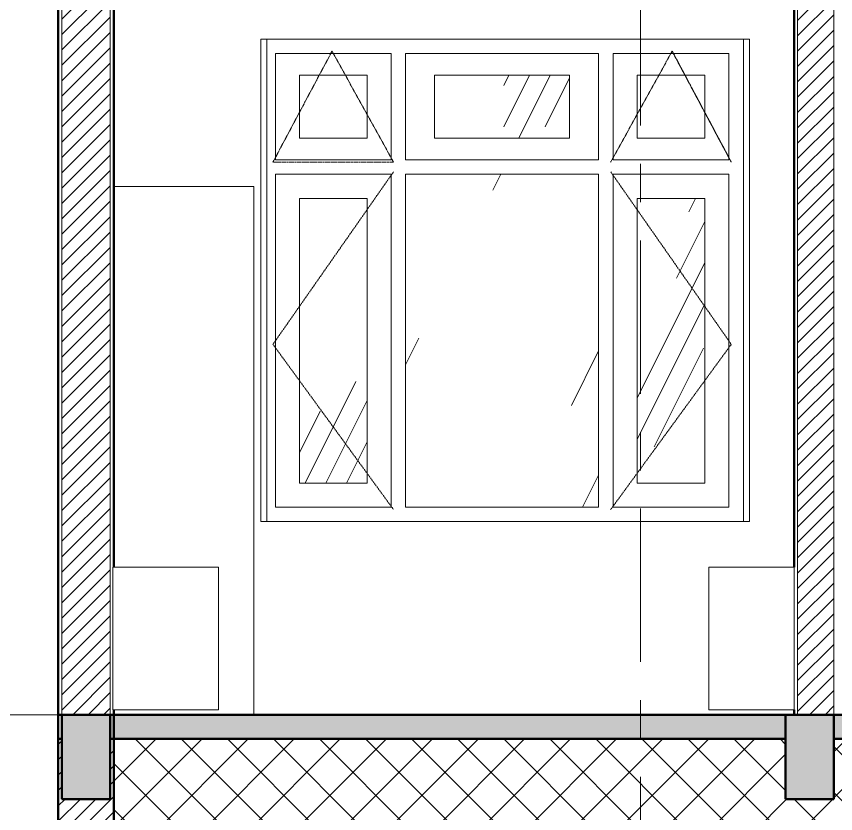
# Model space of a CAD drawing. Header units: millimetres. Extents: x 2164007 to 2324354, y -2513385 to -2308978.
# Drawn here: x 2296906 to 2300302, y -2500739 to -2497435 of the extents above; entities that cross this region are included whole.
import ezdxf

# ---------------------------------------------------------------- set-up
doc = ezdxf.new("R2010")
doc.units = ezdxf.units.MM
doc.linetypes.add('Dash 1_16_', pattern=[3.175, 1.5875, -1.5875])
doc.linetypes.add('Grid Line', pattern=[22.224999999999994, 12.7, -3.174999999999999, 3.174999999999999, -3.174999999999999])
for name, color, linetype, lineweight in [('A-DETL-GENF', 8, 'Continuous', 9), ('A-DETL-WIDE', 214, 'Continuous', 50), ('A-FLOR', 8, 'Continuous', 13), ('A-FLOR-PATT', 8, 'Continuous', 13), ('A-GLAZ', 8, 'Continuous', 13), ('A-WALL', 113, 'Continuous', 20), ('A-WALL-PATT', 8, 'Continuous', 50), ('I-FURN', 8, 'Continuous', 9), ('S-GRID', 8, 'Continuous', 9)]:
    doc.layers.add(name, color=color, linetype=linetype, lineweight=lineweight)
pattern_1 = [(45, (2305746.949367068, -2497704.085771641), (-31.81980515339464, 31.81980515339464), [])]
pattern_2 = [(63.435, (4651.846, 2739.3), (-920.0997168973379, 2760.290932305043), [1143, -685.8, 1143, -685.8, -1454.051]), (63.435, (4651.846, 2739.3), (-920.0997168973379, 2760.290932305043), [-3657.6, 457.2, -996.8510000000001]), (63.435, (4594.696, 2796.45), (-920.0997168973379, 2760.290932305043), [914.4, -1143, 685.8, -685.8, -1682.651]), (63.435, (4594.696, 2796.45), (-920.0997168973379, 2760.290932305043), [-3429, 800.1, -882.551]), (63.435, (4594.696, 2967.9), (-920.0997168973379, 2760.290932305043), [685.8, -1371.6, 457.2, -685.8, -1911.251]), (63.435, (4594.696, 2967.9), (-920.0997168973379, 2760.290932305043), [-3200.4, 1028.7, -882.551]), (63.435, (4766.146, 2796.45), (-920.0997168973379, 2760.290932305043), [685.8, -1371.6, 571.5, -2482.751]), (63.435, (4937.596, 2967.9), (-920.0997168973379, 2760.290932305043), [342.9, -1714.5, 228.6, -2825.651]), (63.435, (4651.846, 3253.65), (-920.0997168973379, 2760.290932305043), [228.6, -1714.5, 228.6, -914.4, -2025.551]), (63.435, (4651.846, 3253.65), (-920.0997168973379, 2760.290932305043), [-3086.1, 571.5, -1454.051]), (63.435, (5680.545999999999, 3082.2), (-920.0997168973379, 2760.290932305043), [1143, -1714.5, 1371.6, -905.4110000000001]), (63.435, (5680.545999999999, 2910.75), (-920.0997168973379, 2760.290932305043), [1600.2, -1143, 1714.5, -676.811]), (63.435, (5794.846, 2967.9), (-920.0997168973379, 2760.290932305043), [1828.8, -914.4, 1371.6, -996.8510000000001]), (63.435, (5966.295999999999, 3139.35), (-920.0997168973379, 2760.290932305043), [1143, -1600.2, 914.4, -1454.051]), (63.435, (5794.846, 3482.25), (-920.0997168973379, 2760.290932305043), [571.5, -2286, 685.8, -1568.351]), (63.435, (6137.746, 3310.8), (-920.0997168973379, 2760.290932305043), [457.2, -2286, 457.2, -1911.251])]

# ---------------------------------------------------------------- blocks, each defined once
blk = doc.blocks.new('SO2000X2000X700 - S3-1099097-mc c-cc')
at = {"layer": 'A-GLAZ', "lineweight": 9}
h = blk.add_hatch(dxfattribs=at)
h.set_pattern_fill('FP_2', color=256, style=0, pattern_type=2)
h.set_pattern_definition(pattern_2)
h.paths.add_polyline_path([(-2684.03883319176, 2389.999999999998), (-2124.038833191761, 2389.999999999998), (-2124.038833191761, 2650), (-2684.03883319176, 2650)], flags=0)
h = blk.add_hatch(dxfattribs=at)
h.set_pattern_fill('FP_2', color=256, style=0, pattern_type=2)
h.set_pattern_definition(pattern_2)
h.paths.add_polyline_path([(-1564.038833191757, 2389.999999999998), (-1564.038833191757, 2650), (-1844.038833191756, 2650), (-1844.038833191756, 2389.999999999998)], flags=0)
h = blk.add_hatch(dxfattribs=at)
h.set_pattern_fill('FP_2', color=256, style=0, pattern_type=2)
h.set_pattern_definition(pattern_2)
h.paths.add_polyline_path([(-2804.038833191765, 859.9999999999951), (-2004.03883319176, 859.9999999999951), (-2004.03883319176, 2239.999999999998), (-2804.038833191765, 2239.999999999998), (-2804.038833191765, 1579.045849016452)], flags=0)
h = blk.add_hatch(dxfattribs=at)
h.set_pattern_fill('FP_2', color=256, style=0, pattern_type=2)
h.set_pattern_definition(pattern_2)
h.paths.add_polyline_path([(-2964.038833191761, 959.9999999999983), (-2964.038833191761, 2139.999999999999), (-3244.03883319176, 2139.999999999999), (-3244.03883319176, 959.9999999999983)], flags=0)
h = blk.add_hatch(dxfattribs=at)
h.set_pattern_fill('FP_2', color=256, style=0, pattern_type=2)
h.set_pattern_definition(pattern_2)
h.paths.add_polyline_path([(-1564.038833191757, 959.9999999999983), (-1564.038833191757, 2139.999999999999), (-1844.038833191756, 2139.999999999999), (-1844.038833191756, 959.9999999999983)], flags=0)
at = {"layer": 'A-GLAZ'}
for p, q in [((-1404.03883319175, 2800), (-3404.038833191749, 2800)), ((-3404.038833191749, 2800), (-3404.038833191749, 800)), ((-1404.03883319175, 800), (-1404.03883319175, 2800)), ((-3344.03883319175, 2300.000000000001), (-3344.03883319175, 2740)), ((-3344.03883319175, 2740), (-2864.038833191752, 2740)), ((-2864.038833191752, 2300.000000000002), (-2864.038833191752, 2740)), ((-2804.038833191752, 2740), (-2804.038833191752, 2300.000000000001)), ((-2804.038833191752, 2740), (-2004.03883319175, 2740)), ((-2004.03883319175, 2300.000000000001), (-2004.03883319175, 2740)), ((-1944.03883319175, 2740), (-1944.03883319175, 2300.000000000001)), ((-1944.03883319175, 2740), (-1464.038833191749, 2740)), ((-1464.038833191749, 2740), (-1464.038833191749, 2300.000000000001)), ((-2964.038833191752, 2650), (-3244.03883319175, 2650)), ((-3244.03883319175, 2650), (-3244.03883319175, 2390)), ((-2964.038833191752, 2390), (-2964.038833191752, 2650)), ((-2124.038833191751, 2650), (-2684.038833191752, 2650)), ((-2684.038833191752, 2650), (-2684.038833191752, 2390)), ((-2124.038833191751, 2390), (-2124.038833191751, 2650)), ((-1564.03883319175, 2650), (-1844.03883319175, 2650)), ((-1844.03883319175, 2650), (-1844.03883319175, 2390)), ((-1564.03883319175, 2390), (-1564.03883319175, 2650)), ((-3244.03883319175, 2390), (-2964.038833191752, 2390)), ((-2684.038833191752, 2390), (-2124.038833191751, 2390)), ((-1844.03883319175, 2390), (-1564.03883319175, 2390)), ((-3344.03883319175, 2300.000000000001), (-2864.038833191752, 2300.000000000001)), ((-2804.038833191752, 2300.000000000001), (-2004.03883319175, 2300.000000000001)), ((-1944.03883319175, 2300.000000000001), (-1464.038833191749, 2300.000000000001)), ((-2864.038833191752, 2240.000000000001), (-3344.03883319175, 2240.000000000001)), ((-3344.03883319175, 859.9999999999994), (-3344.03883319175, 2240.000000000001)), ((-2864.038833191752, 859.9999999999994), (-2864.038833191752, 2240.000000000001)), ((-2804.038833191752, 2240.000000000001), (-2804.038833191752, 859.9999999999994)), ((-2004.03883319175, 2240.000000000001), (-2804.038833191752, 2240.000000000001)), ((-2004.03883319175, 859.9999999999994), (-2004.03883319175, 2240.000000000001)), ((-1944.03883319175, 2240.000000000001), (-1944.03883319175, 859.9999999999994)), ((-1464.038833191749, 2240.000000000001), (-1944.03883319175, 2240.000000000001)), ((-1464.038833191749, 2240.000000000001), (-1464.038833191749, 859.9999999999994)), ((-2964.038833191752, 2140.000000000001), (-3244.03883319175, 2140.000000000001)), ((-3244.03883319175, 2140.000000000001), (-3244.03883319175, 959.9999999999994)), ((-2964.038833191752, 959.9999999999994), (-2964.038833191752, 2140.000000000001)), ((-1564.03883319175, 2140.000000000001), (-1844.03883319175, 2140.000000000001)), ((-1844.03883319175, 2140.000000000001), (-1844.03883319175, 959.9999999999994)), ((-1564.03883319175, 959.9999999999994), (-1564.03883319175, 2140.000000000001)), ((-3244.03883319175, 959.9999999999994), (-2964.038833191752, 959.9999999999994)), ((-1844.03883319175, 959.9999999999994), (-1564.03883319175, 959.9999999999994)), ((-2864.038833191752, 859.9999999999994), (-3344.03883319175, 859.9999999999994)), ((-2004.03883319175, 859.9999999999994), (-2804.038833191752, 859.9999999999994)), ((-1464.038833191749, 859.9999999999994), (-1944.03883319175, 859.9999999999994)), ((-3404.038833191749, 800), (-1404.038833191749, 800))]:
    blk.add_line(p, q, dxfattribs=at)
at = {"layer": 'A-GLAZ', "linetype": 'Dash 1_16_', "lineweight": 9}
for p, q in [((-3354.03883319175, 2290.000000000001), (-3109.038833191747, 2750.000000000001)), ((-3109.038833191747, 2750.000000000001), (-2854.038833191751, 2290.000000000001)), ((-1954.038833191751, 2290.000000000001), (-1699.03883319175, 2750.000000000002)), ((-1454.03883319175, 2290.000000000002), (-1699.03883319175, 2750.000000000002)), ((-1699.03883319175, 2750.000000000002), (-1454.03883319175, 2290.000000000002)), ((-2854.038833191752, 2290.000000000001), (-3354.03883319175, 2290.000000000001)), ((-2854.038833191753, 2250.000000000001), (-3354.03883319175, 1535.000000000001)), ((-1454.03883319175, 1535.000000000001), (-1954.038833191751, 2250.000000000001)), ((-3354.03883319175, 1535.000000000001), (-2854.038833191751, 849.9999999999997)), ((-1954.038833191752, 849.9999999999999), (-1454.03883319175, 1535.000000000001))]:
    blk.add_line(p, q, dxfattribs=at)
blk = doc.blocks.new('Furniture 26 - Furniture 3-1091817-mc c-cc')
at = {"layer": 'I-FURN'}
for p, q in [((-4014.038833191762, 2189.124474795681), (-3433.793934863333, 2189.124474795681)), ((-3433.793934863333, 2189.124474795681), (-3433.793934863333, 0))]:
    blk.add_line(p, q, dxfattribs=at)
blk = doc.blocks.new('Furniture 27 - Furniture 3-1091877-mc c-cc')
at = {"layer": 'I-FURN'}
for p, q in [((-4017.713772707127, 610.8383184704225), (-3579.938833191784, 610.8383184704225)), ((-4017.713772707127, 19.9999999991051), (-4017.713772707127, 610.8383184704225)), ((-3579.938833191784, 610.8383184704225), (-3579.938833191784, 19.9999999991051)), ((-3579.938833191784, 19.9999999991051), (-4017.713772707127, 19.9999999991051))]:
    blk.add_line(p, q, dxfattribs=at)
blk = doc.blocks.new('Furniture 28 - Furniture 3-1091919-mc c-cc')
at = {"layer": 'I-FURN'}
for p, q in [((-1547.554151506844, 610.8383184704225), (-1194.038833191753, 610.8383184704225)), ((-1547.554151506844, 19.9999999991051), (-1547.554151506844, 610.8383184704225)), ((-1194.038833191753, 610.8383184704225), (-1194.038833191753, 19.9999999991051)), ((-1194.038833191753, 19.9999999991051), (-1547.554151506844, 19.9999999991051))]:
    blk.add_line(p, q, dxfattribs=at)

msp = doc.modelspace()

# ---------------------------------------------------------------- hatches: boundary and pattern name
at = {"layer": 'A-DETL-GENF'}
for points in [[(2297294.664533876, -2500679.085771641), (2297294.664533876, -2500329.085771641), (2297094.664533876, -2500329.085771641), (2297094.664533876, -2500679.085771641)], [(2300294.664533876, -2500679.085771641), (2300294.664533876, -2500329.085771641), (2300094.664533876, -2500329.085771641), (2300094.664533876, -2500679.085771641)]]:
    msp.add_hatch(color=7, dxfattribs=at).paths.add_polyline_path(points, flags=0)
h = msp.add_hatch(dxfattribs=at)
h.set_pattern_fill('FP_5', style=0, pattern_type=2)
h.set_pattern_definition([(45, (2305746.949367068, -2497704.085771641), (-95.4594154601839, 95.45941546018392), []), (135, (2305746.949367068, -2497704.085771641), (-95.45941546018392, -95.4594154601839), [])])
h.paths.add_polyline_path([(2315854.664533876, -2501509.085771641), (2315854.664533876, -2501129.085771641), (2313409.664533876, -2501129.085771641), (2313409.664533876, -2501509.085771641), (2313811.158176925, -2501509.085771641)], flags=0)
h.paths.add_polyline_path([(2313179.664533876, -2501509.085771641), (2313179.664533876, -2500429.085771641), (2309494.664533876, -2500429.085771641), (2309494.664533876, -2500679.085771641), (2309294.664533876, -2500679.085771641), (2309294.664533876, -2500429.085771641), (2305129.664533868, -2500429.085771641), (2305129.664533868, -2500679.085771641), (2304929.664533868, -2500679.085771641), (2304929.664533868, -2500429.085771641), (2302069.664533876, -2500429.085771641), (2302069.664533876, -2500679.085771641), (2301869.664533876, -2500679.085771641), (2301869.664533876, -2500429.085771641), (2300294.664533876, -2500429.085771641), (2300294.664533876, -2500679.085771641), (2300094.664533876, -2500679.085771641), (2300094.664533876, -2500429.085771641), (2297309.664533876, -2500429.085771641), (2297309.664533876, -2501509.085771641), (2312270.641174849, -2501509.085771641)], flags=0)
h.paths.add_polyline_path([(2297079.664533876, -2501509.085771641), (2297079.664533876, -2501129.085771641), (2294394.664533876, -2501129.085771641), (2294394.664533876, -2501509.085771641), (2295324.954152018, -2501509.085771641)], flags=0)
h = msp.add_hatch(dxfattribs=at)
h.set_pattern_fill('FP_1', style=0, pattern_type=2)
h.set_pattern_definition(pattern_1)
h.paths.add_polyline_path([(2297294.664533876, -2501509.085771641), (2297309.664533876, -2501509.085771641), (2297309.664533876, -2500429.085771641), (2297294.664533876, -2500429.085771641), (2297294.664533876, -2500679.085771641), (2297094.664533876, -2500679.085771641), (2297094.664533876, -2500429.085771641), (2297079.664533876, -2500429.085771641), (2297079.664533876, -2501509.085771641), (2297094.664533876, -2501509.085771641)], flags=0)
at = {"layer": 'A-FLOR-PATT', "lineweight": 9}
h = msp.add_hatch(dxfattribs=at)
h.set_pattern_fill('FP_4', color=256, style=0, pattern_type=2)
h.set_pattern_definition([(0, (2305746.949367068, -2497704.085771641), (365.76, 91.44), [30.175, -244.145, 30.175, -244.145, -1463.04]), (0, (2305746.949367068, -2497704.085771641), (365.76, 91.44), [-548.64, 30.175, -518.465, 30.175, -244.145, -640.08]), (0, (2305746.949367068, -2497704.085771641), (365.76, 91.44), [-1371.6, 30.175, -152.705, 30.175, -427.025]), (120, (2305884.109367068, -2497658.365771641), (-262.069362922049, 271.0374516881963), [30.17499999999999, -244.1449999999999, 30.17499999999999, -1707.184999999999]), (120, (2305884.109367068, -2497658.365771641), (-262.069362922049, 271.0374516881963), [-304.4949999999998, -244.1449999999999, 30.17499999999999, -518.4649999999996, -914.3999999999995]), (120, (2305884.109367068, -2497658.365771641), (-262.069362922049, 271.0374516881963), [-1097.279999999999, 30.17499999999999, -244.1449999999999, 30.17499999999999, -609.9049999999995]), (120, (2305884.109367068, -2497658.365771641), (-262.069362922049, 271.0374516881963), [-1401.774999999999, -152.7049999999999, 30.17499999999999, -427.0249999999997]), (240, (2305929.829367068, -2497475.485771641), (-103.6906370779508, -362.4774516881963), [30.175, -244.145, 30.175, -1707.185]), (240, (2305929.829367068, -2497475.485771641), (-103.6906370779508, -362.4774516881963), [-304.495, -244.145, 30.175, -518.465, -914.4]), (240, (2305929.829367068, -2497475.485771641), (-103.6906370779508, -362.4774516881963), [-1097.28, 30.175, -244.145, 30.175, -609.905]), (240, (2305929.829367068, -2497475.485771641), (-103.6906370779508, -362.4774516881963), [-1401.775, -152.705, 30.175, -427.025])])
h.paths.add_polyline_path([(2304675.664533868, -2500429.085771641), (2304929.664533868, -2500429.085771641), (2304929.664533868, -2500329.085771641), (2302069.664533876, -2500329.085771641), (2302069.664533876, -2500429.085771641), (2304599.464533868, -2500429.085771641)], flags=0)
h.paths.add_polyline_path([(2297309.664533876, -2500429.085771641), (2300094.664533876, -2500429.085771641), (2300094.664533876, -2500329.085771641), (2297294.664533876, -2500329.085771641), (2297294.664533876, -2500429.085771641)], flags=0)
h.paths.add_polyline_path([(2313194.664533876, -2500429.085771641), (2313194.664533876, -2500329.085771641), (2309494.664533876, -2500329.085771641), (2309494.664533876, -2500429.085771641), (2313179.664533876, -2500429.085771641)], flags=0)
h.paths.add_polyline_path([(2300294.664533876, -2500429.085771641), (2301869.664533876, -2500429.085771641), (2301869.664533876, -2500329.085771641), (2300294.664533876, -2500329.085771641)], flags=0)
h.paths.add_polyline_path([(2309294.664533876, -2500429.085771641), (2309294.664533876, -2500329.085771641), (2305129.664533868, -2500329.085771641), (2305129.664533868, -2500429.085771641), (2309189.607170698, -2500429.085771641)], flags=0)
at = {"layer": 'A-WALL-PATT', "lineweight": 9}
h = msp.add_hatch(dxfattribs=at)
h.set_pattern_fill('FP_1', color=256, style=0, pattern_type=2)
h.set_pattern_definition(pattern_1)
h.paths.add_polyline_path([(2297294.664533876, -2500329.085771641), (2297294.664533876, -2497079.085771641), (2297094.664533876, -2497079.085771641), (2297094.664533876, -2500329.085771641)], flags=0)
h = msp.add_hatch(dxfattribs=at)
h.set_pattern_fill('FP_1', color=256, style=0, pattern_type=2)
h.set_pattern_definition(pattern_1)
h.paths.add_polyline_path([(2300144.664533876, -2500329.085771641), (2300294.664533876, -2500329.085771641), (2300294.664533876, -2497079.085771641), (2300144.664533876, -2497079.085771641), (2300144.664533876, -2499901.759776557)], flags=0)

# ---------------------------------------------------------------- linework, layer by layer
at = {"layer": 'A-DETL-WIDE'}
for p, q in [((2297094.664533876, -2500329.085771641), (2297094.664533876, -2500679.085771641)), ((2297294.664533876, -2500329.085771641), (2297094.664533876, -2500329.085771641)), ((2297294.664533876, -2500679.085771641), (2297294.664533876, -2500329.085771641)), ((2300094.664533876, -2500329.085771641), (2300094.664533876, -2500679.085771641)), ((2300294.664533876, -2500329.085771641), (2300094.664533876, -2500329.085771641)), ((2300294.664533876, -2500679.085771641), (2300294.664533876, -2500329.085771641)), ((2297079.664533876, -2500429.085771641), (2297079.664533876, -2501509.085771641)), ((2297094.664533876, -2500429.085771641), (2297079.664533876, -2500429.085771641)), ((2297309.664533876, -2500429.085771641), (2297294.664533876, -2500429.085771641)), ((2300094.664533876, -2500429.085771641), (2297309.664533876, -2500429.085771641)), ((2297309.664533876, -2501509.085771641), (2297309.664533876, -2500429.085771641)), ((2301869.664533876, -2500429.085771641), (2300294.664533876, -2500429.085771641)), ((2297094.664533876, -2500679.085771641), (2297294.664533876, -2500679.085771641)), ((2300094.664533876, -2500679.085771641), (2300294.664533876, -2500679.085771641))]:
    msp.add_line(p, q, dxfattribs=at)
at = {"layer": 'A-FLOR', "lineweight": 50}
for p, q in [((2300094.664533876, -2500329.085771641), (2297294.664533876, -2500329.085771641)), ((2301869.664533876, -2500329.085771641), (2300294.664533876, -2500329.085771641))]:
    msp.add_line(p, q, dxfattribs=at)
at = {"layer": 'A-WALL', "lineweight": 50}
for p, q in [((2297079.664533876, -2496229.085771641), (2297079.664533876, -2500429.085771641)), ((2297309.664533876, -2499718.247453171), (2297309.664533876, -2496729.085771641)), ((2300129.664533876, -2497079.085771641), (2300129.664533876, -2499718.247453171)), ((2297309.664533876, -2500429.085771641), (2297309.664533876, -2500309.085771642)), ((2300129.664533876, -2500309.085771642), (2300129.664533876, -2500329.085771641)), ((2297079.664533876, -2500329.085771641), (2297094.664533876, -2500329.085771641))]:
    msp.add_line(p, q, dxfattribs=at)
at = {"layer": 'A-WALL', "lineweight": 13}
for p, q in [((2297094.664533876, -2500329.085771641), (2297094.664533876, -2497079.085771641)), ((2297294.664533876, -2500329.085771641), (2297294.664533876, -2497079.085771641)), ((2300144.664533876, -2500329.085771641), (2300144.664533876, -2497079.085771641)), ((2300294.664533876, -2500329.085771641), (2300294.664533876, -2497079.085771641))]:
    msp.add_line(p, q, dxfattribs=at)
at = {"layer": 'A-WALL'}
for p, q in [((2297944.664533876, -2499529.085771641), (2297944.664533876, -2497529.085771641)), ((2297944.664533876, -2497529.085771641), (2299944.664533876, -2497529.085771641)), ((2299944.664533876, -2497529.085771641), (2299944.664533876, -2499529.085771641)), ((2299944.664533876, -2499529.085771641), (2297944.664533876, -2499529.085771641))]:
    msp.add_line(p, q, dxfattribs=at)
at = {"layer": 'S-GRID', "linetype": 'Grid Line', "ltscale": 50}
for p, q in [((2299493.664533876, -2503443.916349021), (2299493.664533876, -2490490.685771641)), ((2292043.999993142, -2500329.085771641), (2320927.058819855, -2500329.085771641))]:
    msp.add_line(p, q, dxfattribs=at)

# ---------------------------------------------------------------- block references
at = {"layer": 'A-GLAZ'}
msp.add_blockref('SO2000X2000X700 - S3-1099097-mc c-cc', (2301323.703367068, -2500329.085771641), dxfattribs=at)
at = {"layer": 'I-FURN'}
for name in ['Furniture 26 - Furniture 3-1091817-mc c-cc', 'Furniture 27 - Furniture 3-1091877-mc c-cc', 'Furniture 28 - Furniture 3-1091919-mc c-cc']:
    msp.add_blockref(name, (2301323.703367068, -2500329.085771641), dxfattribs=at)

doc.saveas('drawing.dxf')
